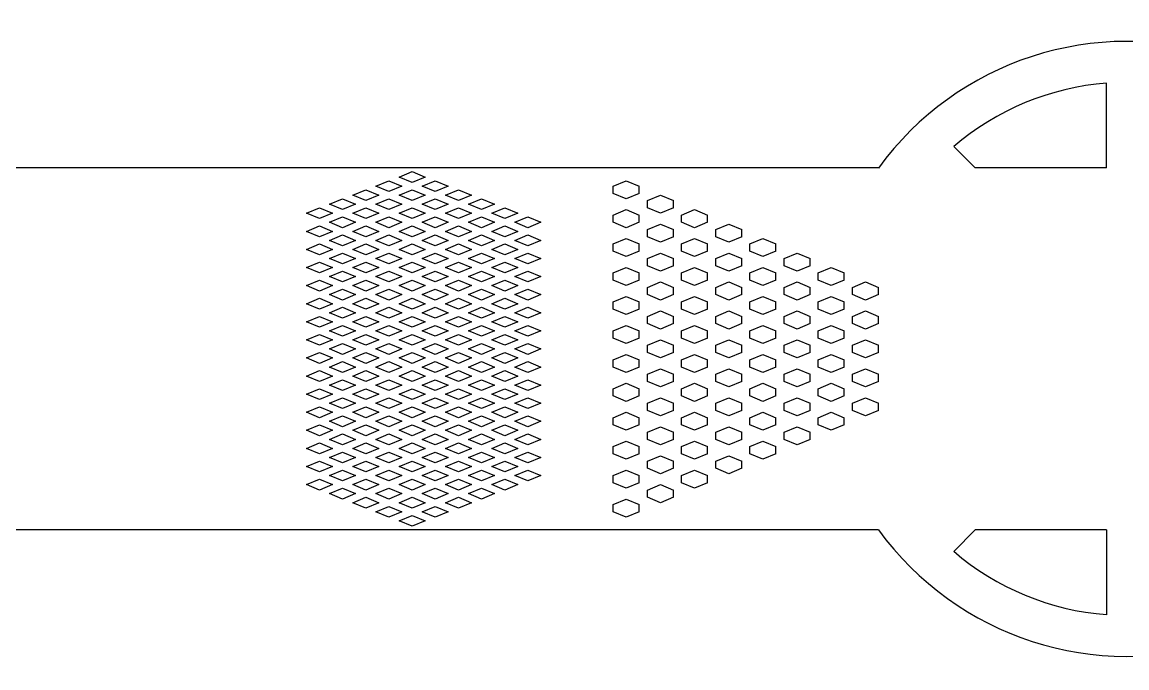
# Model space of a CAD drawing. Header units: inches. Extents: x -271009 to 5700, y -37000 to 38138.
# Drawn here: x -102543 to -99443, y -7239 to -5427 of the extents above; entities that cross this region are included whole.
import ezdxf

# ---------------------------------------------------------------- set-up
doc = ezdxf.new("R2010")
doc.units = ezdxf.units.IN
doc.header["$MEASUREMENT"] = 0

msp = doc.modelspace()

# ---------------------------------------------------------------- linework, layer by layer
for p, q in [((-99499.8, -5836.2), (-99499.8, -5598.2)), ((-99868.5, -5836.2), (-99928.8, -5775.9)), ((-100140, -5836.2), (-103096.3, -5836.2)), ((-101485.4, -5861.6), (-101448.8, -5846.4)), ((-101448.8, -5846.4), (-101412.3, -5861.6)), ((-99499.8, -5836.2), (-99868.5, -5836.2)), ((-101550.3, -5887), (-101513.8, -5871.8)), ((-101513.8, -5902.2), (-101550.3, -5887)), ((-101513.8, -5871.8), (-101477.3, -5887)), ((-101477.3, -5887), (-101513.8, -5902.2)), ((-101448.8, -5876.8), (-101485.4, -5861.6)), ((-101412.3, -5861.6), (-101448.8, -5876.8)), ((-101420.4, -5887), (-101383.9, -5871.8)), ((-101383.9, -5902.2), (-101420.4, -5887)), ((-101383.9, -5871.8), (-101347.3, -5887)), ((-101347.3, -5887), (-101383.9, -5902.2)), ((-100884.5, -5887), (-100848, -5871.8)), ((-100884.5, -5907.3), (-100884.5, -5887)), ((-100848, -5871.8), (-100811.4, -5887)), ((-100811.4, -5907.3), (-100811.4, -5887)), ((-101615.3, -5912.4), (-101578.8, -5897.1)), ((-101578.8, -5927.6), (-101615.3, -5912.4)), ((-101578.8, -5897.1), (-101542.2, -5912.4)), ((-101542.2, -5912.4), (-101578.8, -5927.6)), ((-101485.4, -5912.4), (-101448.8, -5897.1)), ((-101448.8, -5927.6), (-101485.4, -5912.4)), ((-101448.8, -5897.1), (-101412.3, -5912.4)), ((-101412.3, -5912.4), (-101448.8, -5927.6)), ((-101355.5, -5912.4), (-101318.9, -5897.1)), ((-101318.9, -5927.6), (-101355.5, -5912.4)), ((-101318.9, -5897.1), (-101282.4, -5912.4)), ((-101282.4, -5912.4), (-101318.9, -5927.6)), ((-100848, -5922.5), (-100884.5, -5907.3)), ((-100811.4, -5907.3), (-100848, -5922.5)), ((-100788.6, -5927.6), (-100752, -5912.4)), ((-100752, -5912.4), (-100715.5, -5927.6)), ((-101745.2, -5963.1), (-101708.7, -5947.9)), ((-101708.7, -5947.9), (-101672.1, -5963.1)), ((-101680.3, -5937.7), (-101643.7, -5922.5)), ((-101643.7, -5953), (-101680.3, -5937.7)), ((-101643.7, -5922.5), (-101607.2, -5937.7)), ((-101607.2, -5937.7), (-101643.7, -5953)), ((-101615.3, -5963.1), (-101578.8, -5947.9)), ((-101578.8, -5947.9), (-101542.2, -5963.1)), ((-101550.3, -5937.7), (-101513.8, -5922.5)), ((-101513.8, -5953), (-101550.3, -5937.7)), ((-101513.8, -5922.5), (-101477.3, -5937.7)), ((-101477.3, -5937.7), (-101513.8, -5953)), ((-101485.4, -5963.1), (-101448.8, -5947.9)), ((-101448.8, -5947.9), (-101412.3, -5963.1)), ((-101420.4, -5937.7), (-101383.9, -5922.5)), ((-101383.9, -5953), (-101420.4, -5937.7)), ((-101383.9, -5922.5), (-101347.3, -5937.7)), ((-101347.3, -5937.7), (-101383.9, -5953)), ((-101355.5, -5963.1), (-101318.9, -5947.9)), ((-101318.9, -5947.9), (-101282.4, -5963.1)), ((-101290.5, -5937.7), (-101254, -5922.5)), ((-101254, -5953), (-101290.5, -5937.7)), ((-101254, -5922.5), (-101217.4, -5937.7)), ((-101217.4, -5937.7), (-101254, -5953)), ((-101225.5, -5963.1), (-101189, -5947.9)), ((-101189, -5947.9), (-101152.5, -5963.1)), ((-100884.5, -5968.2), (-100848, -5953)), ((-100848, -5953), (-100811.4, -5968.2)), ((-100788.6, -5947.9), (-100788.6, -5927.6)), ((-100752, -5963.1), (-100788.6, -5947.9)), ((-100715.5, -5947.9), (-100752, -5963.1)), ((-100715.5, -5947.9), (-100715.5, -5927.6)), ((-100692.7, -5968.2), (-100656.1, -5953)), ((-100656.1, -5953), (-100619.6, -5968.2)), ((-101708.7, -5978.3), (-101745.2, -5963.1)), ((-101672.1, -5963.1), (-101708.7, -5978.3)), ((-101680.3, -5988.5), (-101643.7, -5973.3)), ((-101643.7, -5973.3), (-101607.2, -5988.5)), ((-101578.8, -5978.3), (-101615.3, -5963.1)), ((-101542.2, -5963.1), (-101578.8, -5978.3)), ((-101550.3, -5988.5), (-101513.8, -5973.3)), ((-101513.8, -5973.3), (-101477.3, -5988.5)), ((-101448.8, -5978.3), (-101485.4, -5963.1)), ((-101412.3, -5963.1), (-101448.8, -5978.3)), ((-101420.4, -5988.5), (-101383.9, -5973.3)), ((-101383.9, -5973.3), (-101347.3, -5988.5)), ((-101318.9, -5978.3), (-101355.5, -5963.1)), ((-101282.4, -5963.1), (-101318.9, -5978.3)), ((-101290.5, -5988.5), (-101254, -5973.3)), ((-101254, -5973.3), (-101217.4, -5988.5)), ((-101189, -5978.3), (-101225.5, -5963.1)), ((-101152.5, -5963.1), (-101189, -5978.3)), ((-101160.6, -5988.5), (-101124, -5973.3)), ((-101124, -5973.3), (-101087.5, -5988.5)), ((-100884.5, -5988.5), (-100884.5, -5968.2)), ((-100811.4, -5988.5), (-100811.4, -5968.2)), ((-100692.7, -5988.5), (-100692.7, -5968.2)), ((-100619.6, -5988.5), (-100619.6, -5968.2)), ((-101745.2, -6013.9), (-101708.7, -5998.6)), ((-101708.7, -6029.1), (-101745.2, -6013.9)), ((-101708.7, -5998.6), (-101672.1, -6013.9)), ((-101672.1, -6013.9), (-101708.7, -6029.1)), ((-101643.7, -6003.7), (-101680.3, -5988.5)), ((-101607.2, -5988.5), (-101643.7, -6003.7)), ((-101615.3, -6013.9), (-101578.8, -5998.6)), ((-101578.8, -6029.1), (-101615.3, -6013.9)), ((-101578.8, -5998.6), (-101542.2, -6013.9)), ((-101542.2, -6013.9), (-101578.8, -6029.1)), ((-101513.8, -6003.7), (-101550.3, -5988.5)), ((-101477.3, -5988.5), (-101513.8, -6003.7)), ((-101485.4, -6013.9), (-101448.8, -5998.6)), ((-101448.8, -6029.1), (-101485.4, -6013.9)), ((-101448.8, -5998.6), (-101412.3, -6013.9)), ((-101412.3, -6013.9), (-101448.8, -6029.1)), ((-101383.9, -6003.7), (-101420.4, -5988.5)), ((-101347.3, -5988.5), (-101383.9, -6003.7)), ((-101355.5, -6013.9), (-101318.9, -5998.6)), ((-101318.9, -6029.1), (-101355.5, -6013.9)), ((-101318.9, -5998.6), (-101282.4, -6013.9)), ((-101282.4, -6013.9), (-101318.9, -6029.1)), ((-101254, -6003.7), (-101290.5, -5988.5)), ((-101217.4, -5988.5), (-101254, -6003.7)), ((-101225.5, -6013.9), (-101189, -5998.6)), ((-101189, -6029.1), (-101225.5, -6013.9)), ((-101189, -5998.6), (-101152.5, -6013.9)), ((-101152.5, -6013.9), (-101189, -6029.1)), ((-101124, -6003.7), (-101160.6, -5988.5)), ((-101087.5, -5988.5), (-101124, -6003.7)), ((-100848, -6003.7), (-100884.5, -5988.5)), ((-100811.4, -5988.5), (-100848, -6003.7)), ((-100788.6, -6008.8), (-100752, -5993.6)), ((-100788.6, -6029.1), (-100788.6, -6008.8)), ((-100752, -5993.6), (-100715.5, -6008.8)), ((-100715.5, -6029.1), (-100715.5, -6008.8)), ((-100656.1, -6003.7), (-100692.7, -5988.5)), ((-100619.6, -5988.5), (-100656.1, -6003.7)), ((-100596.7, -6008.8), (-100560.2, -5993.6)), ((-100596.7, -6029.1), (-100596.7, -6008.8)), ((-100560.2, -5993.6), (-100523.7, -6008.8)), ((-100523.7, -6029.1), (-100523.7, -6008.8)), ((-101680.3, -6039.2), (-101643.7, -6024)), ((-101643.7, -6054.5), (-101680.3, -6039.2)), ((-101643.7, -6024), (-101607.2, -6039.2)), ((-101607.2, -6039.2), (-101643.7, -6054.5)), ((-101550.3, -6039.2), (-101513.8, -6024)), ((-101513.8, -6054.5), (-101550.3, -6039.2)), ((-101513.8, -6024), (-101477.3, -6039.2)), ((-101477.3, -6039.2), (-101513.8, -6054.5)), ((-101420.4, -6039.2), (-101383.9, -6024)), ((-101383.9, -6054.5), (-101420.4, -6039.2)), ((-101383.9, -6024), (-101347.3, -6039.2)), ((-101347.3, -6039.2), (-101383.9, -6054.5)), ((-101290.5, -6039.2), (-101254, -6024)), ((-101254, -6054.5), (-101290.5, -6039.2)), ((-101254, -6024), (-101217.4, -6039.2)), ((-101217.4, -6039.2), (-101254, -6054.5)), ((-101160.6, -6039.2), (-101124, -6024)), ((-101124, -6054.5), (-101160.6, -6039.2)), ((-101124, -6024), (-101087.5, -6039.2)), ((-101087.5, -6039.2), (-101124, -6054.5)), ((-100884.5, -6049.4), (-100848, -6034.2)), ((-100848, -6034.2), (-100811.4, -6049.4)), ((-100752, -6044.3), (-100788.6, -6029.1)), ((-100715.5, -6029.1), (-100752, -6044.3)), ((-100692.7, -6049.4), (-100656.1, -6034.2)), ((-100656.1, -6034.2), (-100619.6, -6049.4)), ((-100560.2, -6044.3), (-100596.7, -6029.1)), ((-100523.7, -6029.1), (-100560.2, -6044.3)), ((-100500.8, -6049.4), (-100464.3, -6034.2)), ((-100464.3, -6034.2), (-100427.7, -6049.4)), ((-101745.2, -6064.6), (-101708.7, -6049.4)), ((-101708.7, -6079.8), (-101745.2, -6064.6)), ((-101708.7, -6049.4), (-101672.1, -6064.6)), ((-101672.1, -6064.6), (-101708.7, -6079.8)), ((-101680.3, -6090), (-101643.7, -6074.8)), ((-101643.7, -6074.8), (-101607.2, -6090)), ((-101615.3, -6064.6), (-101578.8, -6049.4)), ((-101578.8, -6079.8), (-101615.3, -6064.6)), ((-101578.8, -6049.4), (-101542.2, -6064.6)), ((-101542.2, -6064.6), (-101578.8, -6079.8)), ((-101550.3, -6090), (-101513.8, -6074.8)), ((-101513.8, -6074.8), (-101477.3, -6090)), ((-101485.4, -6064.6), (-101448.8, -6049.4)), ((-101448.8, -6079.8), (-101485.4, -6064.6)), ((-101448.8, -6049.4), (-101412.3, -6064.6)), ((-101412.3, -6064.6), (-101448.8, -6079.8)), ((-101420.4, -6090), (-101383.9, -6074.8)), ((-101383.9, -6074.8), (-101347.3, -6090)), ((-101355.5, -6064.6), (-101318.9, -6049.4)), ((-101318.9, -6079.8), (-101355.5, -6064.6)), ((-101318.9, -6049.4), (-101282.4, -6064.6)), ((-101282.4, -6064.6), (-101318.9, -6079.8)), ((-101290.5, -6090), (-101254, -6074.8)), ((-101254, -6074.8), (-101217.4, -6090)), ((-101225.5, -6064.6), (-101189, -6049.4)), ((-101189, -6079.8), (-101225.5, -6064.6)), ((-101189, -6049.4), (-101152.5, -6064.6)), ((-101152.5, -6064.6), (-101189, -6079.8)), ((-101160.6, -6090), (-101124, -6074.8)), ((-101124, -6074.8), (-101087.5, -6090)), ((-100884.5, -6069.7), (-100884.5, -6049.4)), ((-100848, -6084.9), (-100884.5, -6069.7)), ((-100811.4, -6069.7), (-100848, -6084.9)), ((-100811.4, -6069.7), (-100811.4, -6049.4)), ((-100788.6, -6090), (-100752, -6074.8)), ((-100752, -6074.8), (-100715.5, -6090)), ((-100692.7, -6069.7), (-100692.7, -6049.4)), ((-100656.1, -6084.9), (-100692.7, -6069.7)), ((-100619.6, -6069.7), (-100656.1, -6084.9)), ((-100619.6, -6069.7), (-100619.6, -6049.4)), ((-100596.7, -6090), (-100560.2, -6074.8)), ((-100560.2, -6074.8), (-100523.7, -6090)), ((-100500.8, -6069.7), (-100500.8, -6049.4)), ((-100464.3, -6084.9), (-100500.8, -6069.7)), ((-100427.7, -6069.7), (-100464.3, -6084.9)), ((-100427.7, -6069.7), (-100427.7, -6049.4)), ((-100404.9, -6090), (-100368.4, -6074.8)), ((-100368.4, -6074.8), (-100331.8, -6090)), ((-101745.2, -6115.4), (-101708.7, -6100.1)), ((-101708.7, -6100.1), (-101672.1, -6115.4)), ((-101643.7, -6105.2), (-101680.3, -6090)), ((-101607.2, -6090), (-101643.7, -6105.2)), ((-101615.3, -6115.4), (-101578.8, -6100.1)), ((-101578.8, -6100.1), (-101542.2, -6115.4)), ((-101513.8, -6105.2), (-101550.3, -6090)), ((-101477.3, -6090), (-101513.8, -6105.2)), ((-101485.4, -6115.4), (-101448.8, -6100.1)), ((-101448.8, -6100.1), (-101412.3, -6115.4)), ((-101383.9, -6105.2), (-101420.4, -6090)), ((-101347.3, -6090), (-101383.9, -6105.2)), ((-101355.5, -6115.4), (-101318.9, -6100.1)), ((-101318.9, -6100.1), (-101282.4, -6115.4)), ((-101254, -6105.2), (-101290.5, -6090)), ((-101217.4, -6090), (-101254, -6105.2)), ((-101225.5, -6115.4), (-101189, -6100.1)), ((-101189, -6100.1), (-101152.5, -6115.4)), ((-101124, -6105.2), (-101160.6, -6090)), ((-101087.5, -6090), (-101124, -6105.2)), ((-100788.6, -6110.3), (-100788.6, -6090)), ((-100715.5, -6110.3), (-100715.5, -6090)), ((-100596.7, -6110.3), (-100596.7, -6090)), ((-100523.7, -6110.3), (-100523.7, -6090)), ((-100404.9, -6110.3), (-100404.9, -6090)), ((-100331.8, -6110.3), (-100331.8, -6090)), ((-101708.7, -6130.6), (-101745.2, -6115.4)), ((-101672.1, -6115.4), (-101708.7, -6130.6)), ((-101680.3, -6140.7), (-101643.7, -6125.5)), ((-101643.7, -6125.5), (-101607.2, -6140.7)), ((-101578.8, -6130.6), (-101615.3, -6115.4)), ((-101542.2, -6115.4), (-101578.8, -6130.6)), ((-101550.3, -6140.7), (-101513.8, -6125.5)), ((-101513.8, -6125.5), (-101477.3, -6140.7)), ((-101448.8, -6130.6), (-101485.4, -6115.4)), ((-101412.3, -6115.4), (-101448.8, -6130.6)), ((-101420.4, -6140.7), (-101383.9, -6125.5)), ((-101383.9, -6125.5), (-101347.3, -6140.7)), ((-101318.9, -6130.6), (-101355.5, -6115.4)), ((-101282.4, -6115.4), (-101318.9, -6130.6)), ((-101290.5, -6140.7), (-101254, -6125.5)), ((-101254, -6125.5), (-101217.4, -6140.7)), ((-101189, -6130.6), (-101225.5, -6115.4)), ((-101152.5, -6115.4), (-101189, -6130.6)), ((-101160.6, -6140.7), (-101124, -6125.5)), ((-101124, -6125.5), (-101087.5, -6140.7)), ((-100884.5, -6130.6), (-100848, -6115.4)), ((-100884.5, -6150.9), (-100884.5, -6130.6)), ((-100848, -6115.4), (-100811.4, -6130.6)), ((-100811.4, -6150.9), (-100811.4, -6130.6)), ((-100752, -6125.5), (-100788.6, -6110.3)), ((-100715.5, -6110.3), (-100752, -6125.5)), ((-100692.7, -6130.6), (-100656.1, -6115.4)), ((-100692.7, -6150.9), (-100692.7, -6130.6)), ((-100656.1, -6115.4), (-100619.6, -6130.6)), ((-100619.6, -6150.9), (-100619.6, -6130.6)), ((-100560.2, -6125.5), (-100596.7, -6110.3)), ((-100523.7, -6110.3), (-100560.2, -6125.5)), ((-100500.8, -6130.6), (-100464.3, -6115.4)), ((-100500.8, -6150.9), (-100500.8, -6130.6)), ((-100464.3, -6115.4), (-100427.7, -6130.6)), ((-100427.7, -6150.9), (-100427.7, -6130.6)), ((-100368.4, -6125.5), (-100404.9, -6110.3)), ((-100331.8, -6110.3), (-100368.4, -6125.5)), ((-100309, -6130.6), (-100272.5, -6115.4)), ((-100309, -6150.9), (-100309, -6130.6)), ((-100272.5, -6115.4), (-100235.9, -6130.6)), ((-100235.9, -6150.9), (-100235.9, -6130.6)), ((-101745.2, -6166.1), (-101708.7, -6150.9)), ((-101708.7, -6181.3), (-101745.2, -6166.1)), ((-101708.7, -6150.9), (-101672.1, -6166.1)), ((-101672.1, -6166.1), (-101708.7, -6181.3)), ((-101643.7, -6156), (-101680.3, -6140.7)), ((-101607.2, -6140.7), (-101643.7, -6156)), ((-101615.3, -6166.1), (-101578.8, -6150.9)), ((-101578.8, -6181.3), (-101615.3, -6166.1)), ((-101578.8, -6150.9), (-101542.2, -6166.1)), ((-101542.2, -6166.1), (-101578.8, -6181.3)), ((-101513.8, -6156), (-101550.3, -6140.7)), ((-101477.3, -6140.7), (-101513.8, -6156)), ((-101485.4, -6166.1), (-101448.8, -6150.9)), ((-101448.8, -6181.3), (-101485.4, -6166.1)), ((-101448.8, -6150.9), (-101412.3, -6166.1)), ((-101412.3, -6166.1), (-101448.8, -6181.3)), ((-101383.9, -6156), (-101420.4, -6140.7)), ((-101347.3, -6140.7), (-101383.9, -6156)), ((-101355.5, -6166.1), (-101318.9, -6150.9)), ((-101318.9, -6181.3), (-101355.5, -6166.1)), ((-101318.9, -6150.9), (-101282.4, -6166.1)), ((-101282.4, -6166.1), (-101318.9, -6181.3)), ((-101254, -6156), (-101290.5, -6140.7)), ((-101217.4, -6140.7), (-101254, -6156)), ((-101225.5, -6166.1), (-101189, -6150.9)), ((-101189, -6181.3), (-101225.5, -6166.1)), ((-101189, -6150.9), (-101152.5, -6166.1)), ((-101152.5, -6166.1), (-101189, -6181.3)), ((-101124, -6156), (-101160.6, -6140.7)), ((-101087.5, -6140.7), (-101124, -6156)), ((-100848, -6166.1), (-100884.5, -6150.9)), ((-100811.4, -6150.9), (-100848, -6166.1)), ((-100788.6, -6171.2), (-100752, -6156)), ((-100752, -6156), (-100715.5, -6171.2)), ((-100656.1, -6166.1), (-100692.7, -6150.9)), ((-100619.6, -6150.9), (-100656.1, -6166.1)), ((-100596.7, -6171.2), (-100560.2, -6156)), ((-100560.2, -6156), (-100523.7, -6171.2)), ((-100464.3, -6166.1), (-100500.8, -6150.9)), ((-100427.7, -6150.9), (-100464.3, -6166.1)), ((-100404.9, -6171.2), (-100368.4, -6156)), ((-100368.4, -6156), (-100331.8, -6171.2)), ((-100272.5, -6166.1), (-100309, -6150.9)), ((-100235.9, -6150.9), (-100272.5, -6166.1)), ((-100213.1, -6171.2), (-100176.5, -6156)), ((-100176.5, -6156), (-100140, -6171.2)), ((-101680.3, -6191.5), (-101643.7, -6176.3)), ((-101643.7, -6206.7), (-101680.3, -6191.5)), ((-101643.7, -6176.3), (-101607.2, -6191.5)), ((-101607.2, -6191.5), (-101643.7, -6206.7)), ((-101550.3, -6191.5), (-101513.8, -6176.3)), ((-101513.8, -6206.7), (-101550.3, -6191.5)), ((-101513.8, -6176.3), (-101477.3, -6191.5)), ((-101477.3, -6191.5), (-101513.8, -6206.7)), ((-101420.4, -6191.5), (-101383.9, -6176.3)), ((-101383.9, -6206.7), (-101420.4, -6191.5)), ((-101383.9, -6176.3), (-101347.3, -6191.5)), ((-101347.3, -6191.5), (-101383.9, -6206.7)), ((-101290.5, -6191.5), (-101254, -6176.3)), ((-101254, -6206.7), (-101290.5, -6191.5)), ((-101254, -6176.3), (-101217.4, -6191.5)), ((-101217.4, -6191.5), (-101254, -6206.7)), ((-101160.6, -6191.5), (-101124, -6176.3)), ((-101124, -6206.7), (-101160.6, -6191.5)), ((-101124, -6176.3), (-101087.5, -6191.5)), ((-101087.5, -6191.5), (-101124, -6206.7)), ((-100884.5, -6211.8), (-100848, -6196.6)), ((-100848, -6196.6), (-100811.4, -6211.8)), ((-100788.6, -6191.5), (-100788.6, -6171.2)), ((-100752, -6206.7), (-100788.6, -6191.5)), ((-100715.5, -6191.5), (-100752, -6206.7)), ((-100715.5, -6191.5), (-100715.5, -6171.2)), ((-100692.7, -6211.8), (-100656.1, -6196.6)), ((-100656.1, -6196.6), (-100619.6, -6211.8)), ((-100596.7, -6191.5), (-100596.7, -6171.2)), ((-100560.2, -6206.7), (-100596.7, -6191.5)), ((-100523.7, -6191.5), (-100560.2, -6206.7)), ((-100523.7, -6191.5), (-100523.7, -6171.2)), ((-100500.8, -6211.8), (-100464.3, -6196.6)), ((-100464.3, -6196.6), (-100427.7, -6211.8)), ((-100404.9, -6191.5), (-100404.9, -6171.2)), ((-100368.4, -6206.7), (-100404.9, -6191.5)), ((-100331.8, -6191.5), (-100368.4, -6206.7)), ((-100331.8, -6191.5), (-100331.8, -6171.2)), ((-100309, -6211.8), (-100272.5, -6196.6)), ((-100272.5, -6196.6), (-100235.9, -6211.8)), ((-100213.1, -6191.5), (-100213.1, -6171.2)), ((-100176.5, -6206.7), (-100213.1, -6191.5)), ((-100140, -6191.5), (-100176.5, -6206.7)), ((-100140, -6191.5), (-100140, -6171.2)), ((-101745.2, -6216.9), (-101708.7, -6201.6)), ((-101708.7, -6232.1), (-101745.2, -6216.9)), ((-101708.7, -6201.6), (-101672.1, -6216.9)), ((-101672.1, -6216.9), (-101708.7, -6232.1)), ((-101680.3, -6242.2), (-101643.7, -6227)), ((-101643.7, -6227), (-101607.2, -6242.2)), ((-101615.3, -6216.9), (-101578.8, -6201.6)), ((-101578.8, -6232.1), (-101615.3, -6216.9)), ((-101578.8, -6201.6), (-101542.2, -6216.9)), ((-101542.2, -6216.9), (-101578.8, -6232.1)), ((-101550.3, -6242.2), (-101513.8, -6227)), ((-101513.8, -6227), (-101477.3, -6242.2)), ((-101485.4, -6216.9), (-101448.8, -6201.6)), ((-101448.8, -6232.1), (-101485.4, -6216.9)), ((-101448.8, -6201.6), (-101412.3, -6216.9)), ((-101412.3, -6216.9), (-101448.8, -6232.1)), ((-101420.4, -6242.2), (-101383.9, -6227)), ((-101383.9, -6227), (-101347.3, -6242.2)), ((-101355.5, -6216.9), (-101318.9, -6201.6)), ((-101318.9, -6232.1), (-101355.5, -6216.9)), ((-101318.9, -6201.6), (-101282.4, -6216.9)), ((-101282.4, -6216.9), (-101318.9, -6232.1)), ((-101290.5, -6242.2), (-101254, -6227)), ((-101254, -6227), (-101217.4, -6242.2)), ((-101225.5, -6216.9), (-101189, -6201.6)), ((-101189, -6232.1), (-101225.5, -6216.9)), ((-101189, -6201.6), (-101152.5, -6216.9)), ((-101152.5, -6216.9), (-101189, -6232.1)), ((-101160.6, -6242.2), (-101124, -6227)), ((-101124, -6227), (-101087.5, -6242.2)), ((-100884.5, -6232.1), (-100884.5, -6211.8)), ((-100848, -6247.3), (-100884.5, -6232.1)), ((-100811.4, -6232.1), (-100848, -6247.3)), ((-100811.4, -6232.1), (-100811.4, -6211.8)), ((-100692.7, -6232.1), (-100692.7, -6211.8)), ((-100656.1, -6247.3), (-100692.7, -6232.1)), ((-100619.6, -6232.1), (-100656.1, -6247.3)), ((-100619.6, -6232.1), (-100619.6, -6211.8)), ((-100500.8, -6232.1), (-100500.8, -6211.8)), ((-100464.3, -6247.3), (-100500.8, -6232.1)), ((-100427.7, -6232.1), (-100464.3, -6247.3)), ((-100427.7, -6232.1), (-100427.7, -6211.8)), ((-100309, -6232.1), (-100309, -6211.8)), ((-100272.5, -6247.3), (-100309, -6232.1)), ((-100235.9, -6232.1), (-100272.5, -6247.3)), ((-100235.9, -6232.1), (-100235.9, -6211.8)), ((-101745.2, -6267.6), (-101708.7, -6252.4)), ((-101708.7, -6252.4), (-101672.1, -6267.6)), ((-101643.7, -6257.5), (-101680.3, -6242.2)), ((-101607.2, -6242.2), (-101643.7, -6257.5)), ((-101615.3, -6267.6), (-101578.8, -6252.4)), ((-101578.8, -6252.4), (-101542.2, -6267.6)), ((-101513.8, -6257.5), (-101550.3, -6242.2)), ((-101477.3, -6242.2), (-101513.8, -6257.5)), ((-101485.4, -6267.6), (-101448.8, -6252.4)), ((-101448.8, -6252.4), (-101412.3, -6267.6)), ((-101383.9, -6257.5), (-101420.4, -6242.2)), ((-101347.3, -6242.2), (-101383.9, -6257.5)), ((-101355.5, -6267.6), (-101318.9, -6252.4)), ((-101318.9, -6252.4), (-101282.4, -6267.6)), ((-101254, -6257.5), (-101290.5, -6242.2)), ((-101217.4, -6242.2), (-101254, -6257.5)), ((-101225.5, -6267.6), (-101189, -6252.4)), ((-101189, -6252.4), (-101152.5, -6267.6)), ((-101124, -6257.5), (-101160.6, -6242.2)), ((-101087.5, -6242.2), (-101124, -6257.5)), ((-100788.6, -6252.4), (-100752, -6237.2)), ((-100788.6, -6272.7), (-100788.6, -6252.4)), ((-100752, -6237.2), (-100715.5, -6252.4)), ((-100715.5, -6272.7), (-100715.5, -6252.4)), ((-100596.7, -6252.4), (-100560.2, -6237.2)), ((-100596.7, -6272.7), (-100596.7, -6252.4)), ((-100560.2, -6237.2), (-100523.7, -6252.4)), ((-100523.7, -6272.7), (-100523.7, -6252.4)), ((-100404.9, -6252.4), (-100368.4, -6237.2)), ((-100404.9, -6272.7), (-100404.9, -6252.4)), ((-100368.4, -6237.2), (-100331.8, -6252.4)), ((-100331.8, -6272.7), (-100331.8, -6252.4)), ((-100213.1, -6252.4), (-100176.5, -6237.2)), ((-100213.1, -6272.7), (-100213.1, -6252.4)), ((-100176.5, -6237.2), (-100140, -6252.4)), ((-100140, -6272.7), (-100140, -6252.4)), ((-101708.7, -6282.8), (-101745.2, -6267.6)), ((-101672.1, -6267.6), (-101708.7, -6282.8)), ((-101680.3, -6293), (-101643.7, -6277.8)), ((-101643.7, -6308.2), (-101680.3, -6293)), ((-101643.7, -6277.8), (-101607.2, -6293)), ((-101607.2, -6293), (-101643.7, -6308.2)), ((-101578.8, -6282.8), (-101615.3, -6267.6)), ((-101542.2, -6267.6), (-101578.8, -6282.8)), ((-101550.3, -6293), (-101513.8, -6277.8)), ((-101513.8, -6308.2), (-101550.3, -6293)), ((-101513.8, -6277.8), (-101477.3, -6293)), ((-101477.3, -6293), (-101513.8, -6308.2)), ((-101448.8, -6282.8), (-101485.4, -6267.6)), ((-101412.3, -6267.6), (-101448.8, -6282.8)), ((-101420.4, -6293), (-101383.9, -6277.8)), ((-101383.9, -6308.2), (-101420.4, -6293)), ((-101383.9, -6277.8), (-101347.3, -6293)), ((-101347.3, -6293), (-101383.9, -6308.2)), ((-101318.9, -6282.8), (-101355.5, -6267.6)), ((-101282.4, -6267.6), (-101318.9, -6282.8)), ((-101290.5, -6293), (-101254, -6277.8)), ((-101254, -6308.2), (-101290.5, -6293)), ((-101254, -6277.8), (-101217.4, -6293)), ((-101217.4, -6293), (-101254, -6308.2)), ((-101189, -6282.8), (-101225.5, -6267.6)), ((-101152.5, -6267.6), (-101189, -6282.8)), ((-101160.6, -6293), (-101124, -6277.8)), ((-101124, -6308.2), (-101160.6, -6293)), ((-101124, -6277.8), (-101087.5, -6293)), ((-101087.5, -6293), (-101124, -6308.2)), ((-100884.5, -6293), (-100848, -6277.8)), ((-100884.5, -6313.3), (-100884.5, -6293)), ((-100848, -6277.8), (-100811.4, -6293)), ((-100811.4, -6313.3), (-100811.4, -6293)), ((-100752, -6287.9), (-100788.6, -6272.7)), ((-100715.5, -6272.7), (-100752, -6287.9)), ((-100692.7, -6293), (-100656.1, -6277.8)), ((-100692.7, -6313.3), (-100692.7, -6293)), ((-100656.1, -6277.8), (-100619.6, -6293)), ((-100619.6, -6313.3), (-100619.6, -6293)), ((-100560.2, -6287.9), (-100596.7, -6272.7)), ((-100523.7, -6272.7), (-100560.2, -6287.9)), ((-100500.8, -6293), (-100464.3, -6277.8)), ((-100500.8, -6313.3), (-100500.8, -6293)), ((-100464.3, -6277.8), (-100427.7, -6293)), ((-100427.7, -6313.3), (-100427.7, -6293)), ((-100368.4, -6287.9), (-100404.9, -6272.7)), ((-100331.8, -6272.7), (-100368.4, -6287.9)), ((-100309, -6293), (-100272.5, -6277.8)), ((-100309, -6313.3), (-100309, -6293)), ((-100272.5, -6277.8), (-100235.9, -6293)), ((-100235.9, -6313.3), (-100235.9, -6293)), ((-100176.5, -6287.9), (-100213.1, -6272.7)), ((-100140, -6272.7), (-100176.5, -6287.9)), ((-101745.2, -6318.4), (-101708.7, -6303.1)), ((-101708.7, -6333.6), (-101745.2, -6318.4)), ((-101708.7, -6303.1), (-101672.1, -6318.4)), ((-101672.1, -6318.4), (-101708.7, -6333.6)), ((-101615.3, -6318.4), (-101578.8, -6303.1)), ((-101578.8, -6333.6), (-101615.3, -6318.4)), ((-101578.8, -6303.1), (-101542.2, -6318.4)), ((-101542.2, -6318.4), (-101578.8, -6333.6)), ((-101485.4, -6318.4), (-101448.8, -6303.1)), ((-101448.8, -6333.6), (-101485.4, -6318.4)), ((-101448.8, -6303.1), (-101412.3, -6318.4)), ((-101412.3, -6318.4), (-101448.8, -6333.6)), ((-101355.5, -6318.4), (-101318.9, -6303.1)), ((-101318.9, -6333.6), (-101355.5, -6318.4)), ((-101318.9, -6303.1), (-101282.4, -6318.4)), ((-101282.4, -6318.4), (-101318.9, -6333.6)), ((-101225.5, -6318.4), (-101189, -6303.1)), ((-101189, -6333.6), (-101225.5, -6318.4)), ((-101189, -6303.1), (-101152.5, -6318.4)), ((-101152.5, -6318.4), (-101189, -6333.6)), ((-100848, -6328.5), (-100884.5, -6313.3)), ((-100811.4, -6313.3), (-100848, -6328.5)), ((-100788.6, -6333.6), (-100752, -6318.4)), ((-100752, -6318.4), (-100715.5, -6333.6)), ((-100656.1, -6328.5), (-100692.7, -6313.3)), ((-100619.6, -6313.3), (-100656.1, -6328.5)), ((-100596.7, -6333.6), (-100560.2, -6318.4)), ((-100560.2, -6318.4), (-100523.7, -6333.6)), ((-100464.3, -6328.5), (-100500.8, -6313.3)), ((-100427.7, -6313.3), (-100464.3, -6328.5)), ((-100404.9, -6333.6), (-100368.4, -6318.4)), ((-100368.4, -6318.4), (-100331.8, -6333.6)), ((-100272.5, -6328.5), (-100309, -6313.3)), ((-100235.9, -6313.3), (-100272.5, -6328.5)), ((-100213.1, -6333.6), (-100176.5, -6318.4)), ((-100176.5, -6318.4), (-100140, -6333.6)), ((-101745.2, -6369.1), (-101708.7, -6353.9)), ((-101708.7, -6353.9), (-101672.1, -6369.1)), ((-101680.3, -6343.7), (-101643.7, -6328.5)), ((-101643.7, -6359), (-101680.3, -6343.7)), ((-101643.7, -6328.5), (-101607.2, -6343.7)), ((-101607.2, -6343.7), (-101643.7, -6359)), ((-101615.3, -6369.1), (-101578.8, -6353.9)), ((-101578.8, -6353.9), (-101542.2, -6369.1)), ((-101550.3, -6343.7), (-101513.8, -6328.5)), ((-101513.8, -6359), (-101550.3, -6343.7)), ((-101513.8, -6328.5), (-101477.3, -6343.7)), ((-101477.3, -6343.7), (-101513.8, -6359)), ((-101485.4, -6369.1), (-101448.8, -6353.9)), ((-101448.8, -6353.9), (-101412.3, -6369.1)), ((-101420.4, -6343.7), (-101383.9, -6328.5)), ((-101383.9, -6359), (-101420.4, -6343.7)), ((-101383.9, -6328.5), (-101347.3, -6343.7)), ((-101347.3, -6343.7), (-101383.9, -6359)), ((-101355.5, -6369.1), (-101318.9, -6353.9)), ((-101318.9, -6353.9), (-101282.4, -6369.1)), ((-101290.5, -6343.7), (-101254, -6328.5)), ((-101254, -6359), (-101290.5, -6343.7)), ((-101254, -6328.5), (-101217.4, -6343.7)), ((-101217.4, -6343.7), (-101254, -6359)), ((-101225.5, -6369.1), (-101189, -6353.9)), ((-101189, -6353.9), (-101152.5, -6369.1)), ((-101160.6, -6343.7), (-101124, -6328.5)), ((-101124, -6359), (-101160.6, -6343.7)), ((-101124, -6328.5), (-101087.5, -6343.7)), ((-101087.5, -6343.7), (-101124, -6359)), ((-100788.6, -6353.9), (-100788.6, -6333.6)), ((-100752, -6369.1), (-100788.6, -6353.9)), ((-100715.5, -6353.9), (-100752, -6369.1)), ((-100715.5, -6353.9), (-100715.5, -6333.6)), ((-100596.7, -6353.9), (-100596.7, -6333.6)), ((-100560.2, -6369.1), (-100596.7, -6353.9)), ((-100523.7, -6353.9), (-100560.2, -6369.1)), ((-100523.7, -6353.9), (-100523.7, -6333.6)), ((-100404.9, -6353.9), (-100404.9, -6333.6)), ((-100368.4, -6369.1), (-100404.9, -6353.9)), ((-100331.8, -6353.9), (-100368.4, -6369.1)), ((-100331.8, -6353.9), (-100331.8, -6333.6)), ((-100213.1, -6353.9), (-100213.1, -6333.6)), ((-100176.5, -6369.1), (-100213.1, -6353.9)), ((-100140, -6353.9), (-100176.5, -6369.1)), ((-100140, -6353.9), (-100140, -6333.6)), ((-101708.7, -6384.3), (-101745.2, -6369.1)), ((-101672.1, -6369.1), (-101708.7, -6384.3)), ((-101680.3, -6394.5), (-101643.7, -6379.3)), ((-101643.7, -6379.3), (-101607.2, -6394.5)), ((-101578.8, -6384.3), (-101615.3, -6369.1)), ((-101542.2, -6369.1), (-101578.8, -6384.3)), ((-101550.3, -6394.5), (-101513.8, -6379.3)), ((-101513.8, -6379.3), (-101477.3, -6394.5)), ((-101448.8, -6384.3), (-101485.4, -6369.1)), ((-101412.3, -6369.1), (-101448.8, -6384.3)), ((-101420.4, -6394.5), (-101383.9, -6379.3)), ((-101383.9, -6379.3), (-101347.3, -6394.5)), ((-101318.9, -6384.3), (-101355.5, -6369.1)), ((-101282.4, -6369.1), (-101318.9, -6384.3)), ((-101290.5, -6394.5), (-101254, -6379.3)), ((-101254, -6379.3), (-101217.4, -6394.5)), ((-101189, -6384.3), (-101225.5, -6369.1)), ((-101152.5, -6369.1), (-101189, -6384.3)), ((-101160.6, -6394.5), (-101124, -6379.3)), ((-101124, -6379.3), (-101087.5, -6394.5)), ((-100884.5, -6374.2), (-100848, -6359)), ((-100884.5, -6394.5), (-100884.5, -6374.2)), ((-100848, -6359), (-100811.4, -6374.2)), ((-100811.4, -6394.5), (-100811.4, -6374.2)), ((-100692.7, -6374.2), (-100656.1, -6359)), ((-100692.7, -6394.5), (-100692.7, -6374.2)), ((-100656.1, -6359), (-100619.6, -6374.2)), ((-100619.6, -6394.5), (-100619.6, -6374.2)), ((-100500.8, -6374.2), (-100464.3, -6359)), ((-100500.8, -6394.5), (-100500.8, -6374.2)), ((-100464.3, -6359), (-100427.7, -6374.2)), ((-100427.7, -6394.5), (-100427.7, -6374.2)), ((-100309, -6374.2), (-100272.5, -6359)), ((-100309, -6394.5), (-100309, -6374.2)), ((-100272.5, -6359), (-100235.9, -6374.2)), ((-100235.9, -6394.5), (-100235.9, -6374.2)), ((-101745.2, -6419.9), (-101708.7, -6404.6)), ((-101708.7, -6404.6), (-101672.1, -6419.9)), ((-101643.7, -6409.7), (-101680.3, -6394.5)), ((-101607.2, -6394.5), (-101643.7, -6409.7)), ((-101615.3, -6419.9), (-101578.8, -6404.6)), ((-101578.8, -6404.6), (-101542.2, -6419.9)), ((-101513.8, -6409.7), (-101550.3, -6394.5)), ((-101477.3, -6394.5), (-101513.8, -6409.7)), ((-101485.4, -6419.9), (-101448.8, -6404.6)), ((-101448.8, -6404.6), (-101412.3, -6419.9)), ((-101383.9, -6409.7), (-101420.4, -6394.5)), ((-101347.3, -6394.5), (-101383.9, -6409.7)), ((-101355.5, -6419.9), (-101318.9, -6404.6)), ((-101318.9, -6404.6), (-101282.4, -6419.9)), ((-101254, -6409.7), (-101290.5, -6394.5)), ((-101217.4, -6394.5), (-101254, -6409.7)), ((-101225.5, -6419.9), (-101189, -6404.6)), ((-101189, -6404.6), (-101152.5, -6419.9)), ((-101124, -6409.7), (-101160.6, -6394.5)), ((-101087.5, -6394.5), (-101124, -6409.7)), ((-100848, -6409.7), (-100884.5, -6394.5)), ((-100811.4, -6394.5), (-100848, -6409.7)), ((-100788.6, -6414.8), (-100752, -6399.6)), ((-100788.6, -6435.1), (-100788.6, -6414.8)), ((-100752, -6399.6), (-100715.5, -6414.8)), ((-100715.5, -6435.1), (-100715.5, -6414.8)), ((-100656.1, -6409.7), (-100692.7, -6394.5)), ((-100619.6, -6394.5), (-100656.1, -6409.7)), ((-100596.7, -6414.8), (-100560.2, -6399.6)), ((-100596.7, -6435.1), (-100596.7, -6414.8)), ((-100560.2, -6399.6), (-100523.7, -6414.8)), ((-100523.7, -6435.1), (-100523.7, -6414.8)), ((-100464.3, -6409.7), (-100500.8, -6394.5)), ((-100427.7, -6394.5), (-100464.3, -6409.7)), ((-100404.9, -6414.8), (-100368.4, -6399.6)), ((-100404.9, -6435.1), (-100404.9, -6414.8)), ((-100368.4, -6399.6), (-100331.8, -6414.8)), ((-100331.8, -6435.1), (-100331.8, -6414.8)), ((-100272.5, -6409.7), (-100309, -6394.5)), ((-100235.9, -6394.5), (-100272.5, -6409.7)), ((-100213.1, -6414.8), (-100176.5, -6399.6)), ((-100213.1, -6435.1), (-100213.1, -6414.8)), ((-100176.5, -6399.6), (-100140, -6414.8)), ((-100140, -6435.1), (-100140, -6414.8)), ((-101708.7, -6435.1), (-101745.2, -6419.9)), ((-101672.1, -6419.9), (-101708.7, -6435.1)), ((-101680.3, -6445.2), (-101643.7, -6430)), ((-101643.7, -6460.5), (-101680.3, -6445.2)), ((-101643.7, -6430), (-101607.2, -6445.2)), ((-101607.2, -6445.2), (-101643.7, -6460.5)), ((-101578.8, -6435.1), (-101615.3, -6419.9)), ((-101542.2, -6419.9), (-101578.8, -6435.1)), ((-101550.3, -6445.2), (-101513.8, -6430)), ((-101513.8, -6460.5), (-101550.3, -6445.2)), ((-101513.8, -6430), (-101477.3, -6445.2)), ((-101477.3, -6445.2), (-101513.8, -6460.5)), ((-101448.8, -6435.1), (-101485.4, -6419.9)), ((-101412.3, -6419.9), (-101448.8, -6435.1)), ((-101420.4, -6445.2), (-101383.9, -6430)), ((-101383.9, -6460.5), (-101420.4, -6445.2)), ((-101383.9, -6430), (-101347.3, -6445.2)), ((-101347.3, -6445.2), (-101383.9, -6460.5)), ((-101318.9, -6435.1), (-101355.5, -6419.9)), ((-101282.4, -6419.9), (-101318.9, -6435.1)), ((-101290.5, -6445.2), (-101254, -6430)), ((-101254, -6460.5), (-101290.5, -6445.2)), ((-101254, -6430), (-101217.4, -6445.2)), ((-101217.4, -6445.2), (-101254, -6460.5)), ((-101189, -6435.1), (-101225.5, -6419.9)), ((-101152.5, -6419.9), (-101189, -6435.1)), ((-101160.6, -6445.2), (-101124, -6430)), ((-101124, -6460.5), (-101160.6, -6445.2)), ((-101124, -6430), (-101087.5, -6445.2)), ((-101087.5, -6445.2), (-101124, -6460.5)), ((-100884.5, -6455.4), (-100848, -6440.2)), ((-100848, -6440.2), (-100811.4, -6455.4)), ((-100752, -6450.3), (-100788.6, -6435.1)), ((-100715.5, -6435.1), (-100752, -6450.3)), ((-100692.7, -6455.4), (-100656.1, -6440.2)), ((-100656.1, -6440.2), (-100619.6, -6455.4)), ((-100560.2, -6450.3), (-100596.7, -6435.1)), ((-100523.7, -6435.1), (-100560.2, -6450.3)), ((-100500.8, -6455.4), (-100464.3, -6440.2)), ((-100464.3, -6440.2), (-100427.7, -6455.4)), ((-100368.4, -6450.3), (-100404.9, -6435.1)), ((-100331.8, -6435.1), (-100368.4, -6450.3)), ((-100309, -6455.4), (-100272.5, -6440.2)), ((-100272.5, -6440.2), (-100235.9, -6455.4)), ((-100176.5, -6450.3), (-100213.1, -6435.1)), ((-100140, -6435.1), (-100176.5, -6450.3)), ((-101745.2, -6470.6), (-101708.7, -6455.4)), ((-101708.7, -6485.8), (-101745.2, -6470.6)), ((-101708.7, -6455.4), (-101672.1, -6470.6)), ((-101672.1, -6470.6), (-101708.7, -6485.8)), ((-101615.3, -6470.6), (-101578.8, -6455.4)), ((-101578.8, -6485.8), (-101615.3, -6470.6)), ((-101578.8, -6455.4), (-101542.2, -6470.6)), ((-101542.2, -6470.6), (-101578.8, -6485.8)), ((-101485.4, -6470.6), (-101448.8, -6455.4)), ((-101448.8, -6485.8), (-101485.4, -6470.6)), ((-101448.8, -6455.4), (-101412.3, -6470.6)), ((-101412.3, -6470.6), (-101448.8, -6485.8)), ((-101355.5, -6470.6), (-101318.9, -6455.4)), ((-101318.9, -6485.8), (-101355.5, -6470.6)), ((-101318.9, -6455.4), (-101282.4, -6470.6)), ((-101282.4, -6470.6), (-101318.9, -6485.8)), ((-101225.5, -6470.6), (-101189, -6455.4)), ((-101189, -6485.8), (-101225.5, -6470.6)), ((-101189, -6455.4), (-101152.5, -6470.6)), ((-101152.5, -6470.6), (-101189, -6485.8)), ((-100884.5, -6475.7), (-100884.5, -6455.4)), ((-100848, -6490.9), (-100884.5, -6475.7)), ((-100811.4, -6475.7), (-100848, -6490.9)), ((-100811.4, -6475.7), (-100811.4, -6455.4)), ((-100692.7, -6475.7), (-100692.7, -6455.4)), ((-100656.1, -6490.9), (-100692.7, -6475.7)), ((-100619.6, -6475.7), (-100656.1, -6490.9)), ((-100619.6, -6475.7), (-100619.6, -6455.4)), ((-100500.8, -6475.7), (-100500.8, -6455.4)), ((-100464.3, -6490.9), (-100500.8, -6475.7)), ((-100427.7, -6475.7), (-100464.3, -6490.9)), ((-100427.7, -6475.7), (-100427.7, -6455.4)), ((-100309, -6475.7), (-100309, -6455.4)), ((-100272.5, -6490.9), (-100309, -6475.7)), ((-100235.9, -6475.7), (-100272.5, -6490.9)), ((-100235.9, -6475.7), (-100235.9, -6455.4)), ((-101745.2, -6521.4), (-101708.7, -6506.1)), ((-101708.7, -6506.1), (-101672.1, -6521.4)), ((-101680.3, -6496), (-101643.7, -6480.8)), ((-101643.7, -6511.2), (-101680.3, -6496)), ((-101643.7, -6480.8), (-101607.2, -6496)), ((-101607.2, -6496), (-101643.7, -6511.2)), ((-101615.3, -6521.4), (-101578.8, -6506.1)), ((-101578.8, -6506.1), (-101542.2, -6521.4)), ((-101550.3, -6496), (-101513.8, -6480.8)), ((-101513.8, -6511.2), (-101550.3, -6496)), ((-101513.8, -6480.8), (-101477.3, -6496)), ((-101477.3, -6496), (-101513.8, -6511.2)), ((-101485.4, -6521.4), (-101448.8, -6506.1)), ((-101448.8, -6506.1), (-101412.3, -6521.4)), ((-101420.4, -6496), (-101383.9, -6480.8)), ((-101383.9, -6511.2), (-101420.4, -6496)), ((-101383.9, -6480.8), (-101347.3, -6496)), ((-101347.3, -6496), (-101383.9, -6511.2)), ((-101355.5, -6521.4), (-101318.9, -6506.1)), ((-101318.9, -6506.1), (-101282.4, -6521.4)), ((-101290.5, -6496), (-101254, -6480.8)), ((-101254, -6511.2), (-101290.5, -6496)), ((-101254, -6480.8), (-101217.4, -6496)), ((-101217.4, -6496), (-101254, -6511.2)), ((-101225.5, -6521.4), (-101189, -6506.1)), ((-101189, -6506.1), (-101152.5, -6521.4)), ((-101160.6, -6496), (-101124, -6480.8)), ((-101124, -6511.2), (-101160.6, -6496)), ((-101124, -6480.8), (-101087.5, -6496)), ((-101087.5, -6496), (-101124, -6511.2)), ((-100788.6, -6496), (-100752, -6480.8)), ((-100788.6, -6516.3), (-100788.6, -6496)), ((-100752, -6480.8), (-100715.5, -6496)), ((-100715.5, -6516.3), (-100715.5, -6496)), ((-100596.7, -6496), (-100560.2, -6480.8)), ((-100596.7, -6516.3), (-100596.7, -6496)), ((-100560.2, -6480.8), (-100523.7, -6496)), ((-100523.7, -6516.3), (-100523.7, -6496)), ((-100404.9, -6496), (-100368.4, -6480.8)), ((-100404.9, -6516.3), (-100404.9, -6496)), ((-100368.4, -6480.8), (-100331.8, -6496)), ((-100331.8, -6516.3), (-100331.8, -6496)), ((-100213.1, -6496), (-100176.5, -6480.8)), ((-100213.1, -6516.3), (-100213.1, -6496)), ((-100176.5, -6480.8), (-100140, -6496)), ((-100140, -6516.3), (-100140, -6496)), ((-101708.7, -6536.6), (-101745.2, -6521.4)), ((-101672.1, -6521.4), (-101708.7, -6536.6)), ((-101680.3, -6546.7), (-101643.7, -6531.5)), ((-101643.7, -6531.5), (-101607.2, -6546.7)), ((-101578.8, -6536.6), (-101615.3, -6521.4)), ((-101542.2, -6521.4), (-101578.8, -6536.6)), ((-101550.3, -6546.7), (-101513.8, -6531.5)), ((-101513.8, -6531.5), (-101477.3, -6546.7)), ((-101448.8, -6536.6), (-101485.4, -6521.4)), ((-101412.3, -6521.4), (-101448.8, -6536.6)), ((-101420.4, -6546.7), (-101383.9, -6531.5)), ((-101383.9, -6531.5), (-101347.3, -6546.7)), ((-101318.9, -6536.6), (-101355.5, -6521.4)), ((-101282.4, -6521.4), (-101318.9, -6536.6)), ((-101290.5, -6546.7), (-101254, -6531.5)), ((-101254, -6531.5), (-101217.4, -6546.7)), ((-101189, -6536.6), (-101225.5, -6521.4)), ((-101152.5, -6521.4), (-101189, -6536.6)), ((-101160.6, -6546.7), (-101124, -6531.5)), ((-101124, -6531.5), (-101087.5, -6546.7)), ((-100884.5, -6536.6), (-100848, -6521.4)), ((-100884.5, -6556.9), (-100884.5, -6536.6)), ((-100848, -6521.4), (-100811.4, -6536.6)), ((-100811.4, -6556.9), (-100811.4, -6536.6)), ((-100752, -6531.5), (-100788.6, -6516.3)), ((-100715.5, -6516.3), (-100752, -6531.5)), ((-100692.7, -6536.6), (-100656.1, -6521.4)), ((-100692.7, -6556.9), (-100692.7, -6536.6)), ((-100656.1, -6521.4), (-100619.6, -6536.6)), ((-100619.6, -6556.9), (-100619.6, -6536.6)), ((-100560.2, -6531.5), (-100596.7, -6516.3)), ((-100523.7, -6516.3), (-100560.2, -6531.5)), ((-100500.8, -6536.6), (-100464.3, -6521.4)), ((-100500.8, -6556.9), (-100500.8, -6536.6)), ((-100464.3, -6521.4), (-100427.7, -6536.6)), ((-100427.7, -6556.9), (-100427.7, -6536.6)), ((-100368.4, -6531.5), (-100404.9, -6516.3)), ((-100331.8, -6516.3), (-100368.4, -6531.5)), ((-100309, -6536.6), (-100272.5, -6521.4)), ((-100309, -6556.9), (-100309, -6536.6)), ((-100272.5, -6521.4), (-100235.9, -6536.6)), ((-100235.9, -6556.9), (-100235.9, -6536.6)), ((-100176.5, -6531.5), (-100213.1, -6516.3)), ((-100140, -6516.3), (-100176.5, -6531.5)), ((-101745.2, -6572.1), (-101708.7, -6556.9)), ((-101708.7, -6587.3), (-101745.2, -6572.1)), ((-101708.7, -6556.9), (-101672.1, -6572.1)), ((-101672.1, -6572.1), (-101708.7, -6587.3)), ((-101643.7, -6562), (-101680.3, -6546.7)), ((-101607.2, -6546.7), (-101643.7, -6562)), ((-101615.3, -6572.1), (-101578.8, -6556.9)), ((-101578.8, -6587.3), (-101615.3, -6572.1)), ((-101578.8, -6556.9), (-101542.2, -6572.1)), ((-101542.2, -6572.1), (-101578.8, -6587.3)), ((-101513.8, -6562), (-101550.3, -6546.7)), ((-101477.3, -6546.7), (-101513.8, -6562)), ((-101485.4, -6572.1), (-101448.8, -6556.9)), ((-101448.8, -6587.3), (-101485.4, -6572.1)), ((-101448.8, -6556.9), (-101412.3, -6572.1)), ((-101412.3, -6572.1), (-101448.8, -6587.3)), ((-101383.9, -6562), (-101420.4, -6546.7)), ((-101347.3, -6546.7), (-101383.9, -6562)), ((-101355.5, -6572.1), (-101318.9, -6556.9)), ((-101318.9, -6587.3), (-101355.5, -6572.1)), ((-101318.9, -6556.9), (-101282.4, -6572.1)), ((-101282.4, -6572.1), (-101318.9, -6587.3)), ((-101254, -6562), (-101290.5, -6546.7)), ((-101217.4, -6546.7), (-101254, -6562)), ((-101225.5, -6572.1), (-101189, -6556.9)), ((-101189, -6587.3), (-101225.5, -6572.1)), ((-101189, -6556.9), (-101152.5, -6572.1)), ((-101152.5, -6572.1), (-101189, -6587.3)), ((-101124, -6562), (-101160.6, -6546.7)), ((-101087.5, -6546.7), (-101124, -6562)), ((-100848, -6572.1), (-100884.5, -6556.9)), ((-100811.4, -6556.9), (-100848, -6572.1)), ((-100788.6, -6577.2), (-100752, -6562)), ((-100752, -6562), (-100715.5, -6577.2)), ((-100656.1, -6572.1), (-100692.7, -6556.9)), ((-100619.6, -6556.9), (-100656.1, -6572.1)), ((-100596.7, -6577.2), (-100560.2, -6562)), ((-100560.2, -6562), (-100523.7, -6577.2)), ((-100464.3, -6572.1), (-100500.8, -6556.9)), ((-100427.7, -6556.9), (-100464.3, -6572.1)), ((-100404.9, -6577.2), (-100368.4, -6562)), ((-100368.4, -6562), (-100331.8, -6577.2)), ((-100272.5, -6572.1), (-100309, -6556.9)), ((-100235.9, -6556.9), (-100272.5, -6572.1)), ((-101680.3, -6597.5), (-101643.7, -6582.3)), ((-101643.7, -6612.7), (-101680.3, -6597.5)), ((-101643.7, -6582.3), (-101607.2, -6597.5)), ((-101607.2, -6597.5), (-101643.7, -6612.7)), ((-101550.3, -6597.5), (-101513.8, -6582.3)), ((-101513.8, -6612.7), (-101550.3, -6597.5)), ((-101513.8, -6582.3), (-101477.3, -6597.5)), ((-101477.3, -6597.5), (-101513.8, -6612.7)), ((-101420.4, -6597.5), (-101383.9, -6582.3)), ((-101383.9, -6612.7), (-101420.4, -6597.5)), ((-101383.9, -6582.3), (-101347.3, -6597.5)), ((-101347.3, -6597.5), (-101383.9, -6612.7)), ((-101290.5, -6597.5), (-101254, -6582.3)), ((-101254, -6612.7), (-101290.5, -6597.5)), ((-101254, -6582.3), (-101217.4, -6597.5)), ((-101217.4, -6597.5), (-101254, -6612.7)), ((-101160.6, -6597.5), (-101124, -6582.3)), ((-101124, -6612.7), (-101160.6, -6597.5)), ((-101124, -6582.3), (-101087.5, -6597.5)), ((-101087.5, -6597.5), (-101124, -6612.7)), ((-100884.5, -6617.8), (-100848, -6602.6)), ((-100848, -6602.6), (-100811.4, -6617.8)), ((-100788.6, -6597.5), (-100788.6, -6577.2)), ((-100752, -6612.7), (-100788.6, -6597.5)), ((-100715.5, -6597.5), (-100752, -6612.7)), ((-100715.5, -6597.5), (-100715.5, -6577.2)), ((-100692.7, -6617.8), (-100656.1, -6602.6)), ((-100656.1, -6602.6), (-100619.6, -6617.8)), ((-100596.7, -6597.5), (-100596.7, -6577.2)), ((-100560.2, -6612.7), (-100596.7, -6597.5)), ((-100523.7, -6597.5), (-100560.2, -6612.7)), ((-100523.7, -6597.5), (-100523.7, -6577.2)), ((-100500.8, -6617.8), (-100464.3, -6602.6)), ((-100464.3, -6602.6), (-100427.7, -6617.8)), ((-100404.9, -6597.5), (-100404.9, -6577.2)), ((-100368.4, -6612.7), (-100404.9, -6597.5)), ((-100331.8, -6597.5), (-100368.4, -6612.7)), ((-100331.8, -6597.5), (-100331.8, -6577.2)), ((-101745.2, -6622.9), (-101708.7, -6607.6)), ((-101708.7, -6638.1), (-101745.2, -6622.9)), ((-101708.7, -6607.6), (-101672.1, -6622.9)), ((-101672.1, -6622.9), (-101708.7, -6638.1)), ((-101680.3, -6648.2), (-101643.7, -6633)), ((-101643.7, -6633), (-101607.2, -6648.2)), ((-101615.3, -6622.9), (-101578.8, -6607.6)), ((-101578.8, -6638.1), (-101615.3, -6622.9)), ((-101578.8, -6607.6), (-101542.2, -6622.9)), ((-101542.2, -6622.9), (-101578.8, -6638.1)), ((-101550.3, -6648.2), (-101513.8, -6633)), ((-101513.8, -6633), (-101477.3, -6648.2)), ((-101485.4, -6622.9), (-101448.8, -6607.6)), ((-101448.8, -6638.1), (-101485.4, -6622.9)), ((-101448.8, -6607.6), (-101412.3, -6622.9)), ((-101412.3, -6622.9), (-101448.8, -6638.1)), ((-101420.4, -6648.2), (-101383.9, -6633)), ((-101383.9, -6633), (-101347.3, -6648.2)), ((-101355.5, -6622.9), (-101318.9, -6607.6)), ((-101318.9, -6638.1), (-101355.5, -6622.9)), ((-101318.9, -6607.6), (-101282.4, -6622.9)), ((-101282.4, -6622.9), (-101318.9, -6638.1)), ((-101290.5, -6648.2), (-101254, -6633)), ((-101254, -6633), (-101217.4, -6648.2)), ((-101225.5, -6622.9), (-101189, -6607.6)), ((-101189, -6638.1), (-101225.5, -6622.9)), ((-101189, -6607.6), (-101152.5, -6622.9)), ((-101152.5, -6622.9), (-101189, -6638.1)), ((-101160.6, -6648.2), (-101124, -6633)), ((-101124, -6633), (-101087.5, -6648.2)), ((-100884.5, -6638.1), (-100884.5, -6617.8)), ((-100811.4, -6638.1), (-100811.4, -6617.8)), ((-100692.7, -6638.1), (-100692.7, -6617.8)), ((-100619.6, -6638.1), (-100619.6, -6617.8)), ((-100500.8, -6638.1), (-100500.8, -6617.8)), ((-100427.7, -6638.1), (-100427.7, -6617.8)), ((-101745.2, -6673.6), (-101708.7, -6658.4)), ((-101708.7, -6658.4), (-101672.1, -6673.6)), ((-101643.7, -6663.5), (-101680.3, -6648.2)), ((-101607.2, -6648.2), (-101643.7, -6663.5)), ((-101615.3, -6673.6), (-101578.8, -6658.4)), ((-101578.8, -6658.4), (-101542.2, -6673.6)), ((-101513.8, -6663.5), (-101550.3, -6648.2)), ((-101477.3, -6648.2), (-101513.8, -6663.5)), ((-101485.4, -6673.6), (-101448.8, -6658.4)), ((-101448.8, -6658.4), (-101412.3, -6673.6)), ((-101383.9, -6663.5), (-101420.4, -6648.2)), ((-101347.3, -6648.2), (-101383.9, -6663.5)), ((-101355.5, -6673.6), (-101318.9, -6658.4)), ((-101318.9, -6658.4), (-101282.4, -6673.6)), ((-101254, -6663.5), (-101290.5, -6648.2)), ((-101217.4, -6648.2), (-101254, -6663.5)), ((-101225.5, -6673.6), (-101189, -6658.4)), ((-101189, -6658.4), (-101152.5, -6673.6)), ((-101124, -6663.5), (-101160.6, -6648.2)), ((-101087.5, -6648.2), (-101124, -6663.5)), ((-100848, -6653.3), (-100884.5, -6638.1)), ((-100811.4, -6638.1), (-100848, -6653.3)), ((-100788.6, -6658.4), (-100752, -6643.2)), ((-100788.6, -6678.7), (-100788.6, -6658.4)), ((-100752, -6643.2), (-100715.5, -6658.4)), ((-100715.5, -6678.7), (-100715.5, -6658.4)), ((-100656.1, -6653.3), (-100692.7, -6638.1)), ((-100619.6, -6638.1), (-100656.1, -6653.3)), ((-100596.7, -6658.4), (-100560.2, -6643.2)), ((-100596.7, -6678.7), (-100596.7, -6658.4)), ((-100560.2, -6643.2), (-100523.7, -6658.4)), ((-100523.7, -6678.7), (-100523.7, -6658.4)), ((-100464.3, -6653.3), (-100500.8, -6638.1)), ((-100427.7, -6638.1), (-100464.3, -6653.3)), ((-101708.7, -6688.8), (-101745.2, -6673.6)), ((-101672.1, -6673.6), (-101708.7, -6688.8)), ((-101680.3, -6699), (-101643.7, -6683.8)), ((-101643.7, -6683.8), (-101607.2, -6699)), ((-101578.8, -6688.8), (-101615.3, -6673.6)), ((-101542.2, -6673.6), (-101578.8, -6688.8)), ((-101550.3, -6699), (-101513.8, -6683.8)), ((-101513.8, -6683.8), (-101477.3, -6699)), ((-101448.8, -6688.8), (-101485.4, -6673.6)), ((-101412.3, -6673.6), (-101448.8, -6688.8)), ((-101420.4, -6699), (-101383.9, -6683.8)), ((-101383.9, -6683.8), (-101347.3, -6699)), ((-101318.9, -6688.8), (-101355.5, -6673.6)), ((-101282.4, -6673.6), (-101318.9, -6688.8)), ((-101290.5, -6699), (-101254, -6683.8)), ((-101254, -6683.8), (-101217.4, -6699)), ((-101189, -6688.8), (-101225.5, -6673.6)), ((-101152.5, -6673.6), (-101189, -6688.8)), ((-101160.6, -6699), (-101124, -6683.8)), ((-101124, -6683.8), (-101087.5, -6699)), ((-100884.5, -6699), (-100848, -6683.8)), ((-100848, -6683.8), (-100811.4, -6699)), ((-100752, -6693.9), (-100788.6, -6678.7)), ((-100715.5, -6678.7), (-100752, -6693.9)), ((-100692.7, -6699), (-100656.1, -6683.8)), ((-100656.1, -6683.8), (-100619.6, -6699)), ((-100560.2, -6693.9), (-100596.7, -6678.7)), ((-100523.7, -6678.7), (-100560.2, -6693.9)), ((-101745.2, -6724.4), (-101708.7, -6709.1)), ((-101708.7, -6739.6), (-101745.2, -6724.4)), ((-101708.7, -6709.1), (-101672.1, -6724.4)), ((-101672.1, -6724.4), (-101708.7, -6739.6)), ((-101643.7, -6714.2), (-101680.3, -6699)), ((-101607.2, -6699), (-101643.7, -6714.2)), ((-101615.3, -6724.4), (-101578.8, -6709.1)), ((-101578.8, -6739.6), (-101615.3, -6724.4)), ((-101578.8, -6709.1), (-101542.2, -6724.4)), ((-101542.2, -6724.4), (-101578.8, -6739.6)), ((-101513.8, -6714.2), (-101550.3, -6699)), ((-101477.3, -6699), (-101513.8, -6714.2)), ((-101485.4, -6724.4), (-101448.8, -6709.1)), ((-101448.8, -6739.6), (-101485.4, -6724.4)), ((-101448.8, -6709.1), (-101412.3, -6724.4)), ((-101412.3, -6724.4), (-101448.8, -6739.6)), ((-101383.9, -6714.2), (-101420.4, -6699)), ((-101347.3, -6699), (-101383.9, -6714.2)), ((-101355.5, -6724.4), (-101318.9, -6709.1)), ((-101318.9, -6739.6), (-101355.5, -6724.4)), ((-101318.9, -6709.1), (-101282.4, -6724.4)), ((-101282.4, -6724.4), (-101318.9, -6739.6)), ((-101254, -6714.2), (-101290.5, -6699)), ((-101217.4, -6699), (-101254, -6714.2)), ((-101225.5, -6724.4), (-101189, -6709.1)), ((-101189, -6739.6), (-101225.5, -6724.4)), ((-101189, -6709.1), (-101152.5, -6724.4)), ((-101152.5, -6724.4), (-101189, -6739.6)), ((-101124, -6714.2), (-101160.6, -6699)), ((-101087.5, -6699), (-101124, -6714.2)), ((-100884.5, -6719.3), (-100884.5, -6699)), ((-100848, -6734.5), (-100884.5, -6719.3)), ((-100811.4, -6719.3), (-100848, -6734.5)), ((-100811.4, -6719.3), (-100811.4, -6699)), ((-100788.6, -6739.6), (-100752, -6724.4)), ((-100752, -6724.4), (-100715.5, -6739.6)), ((-100692.7, -6719.3), (-100692.7, -6699)), ((-100656.1, -6734.5), (-100692.7, -6719.3)), ((-100619.6, -6719.3), (-100656.1, -6734.5)), ((-100619.6, -6719.3), (-100619.6, -6699)), ((-101680.3, -6749.7), (-101643.7, -6734.5)), ((-101643.7, -6765), (-101680.3, -6749.7)), ((-101643.7, -6734.5), (-101607.2, -6749.7)), ((-101607.2, -6749.7), (-101643.7, -6765)), ((-101550.3, -6749.7), (-101513.8, -6734.5)), ((-101513.8, -6765), (-101550.3, -6749.7)), ((-101513.8, -6734.5), (-101477.3, -6749.7)), ((-101477.3, -6749.7), (-101513.8, -6765)), ((-101420.4, -6749.7), (-101383.9, -6734.5)), ((-101383.9, -6765), (-101420.4, -6749.7)), ((-101383.9, -6734.5), (-101347.3, -6749.7)), ((-101347.3, -6749.7), (-101383.9, -6765)), ((-101290.5, -6749.7), (-101254, -6734.5)), ((-101254, -6765), (-101290.5, -6749.7)), ((-101254, -6734.5), (-101217.4, -6749.7)), ((-101217.4, -6749.7), (-101254, -6765)), ((-100788.6, -6759.9), (-100788.6, -6739.6)), ((-100715.5, -6759.9), (-100715.5, -6739.6)), ((-101615.3, -6775.1), (-101578.8, -6759.9)), ((-101578.8, -6790.3), (-101615.3, -6775.1)), ((-101578.8, -6759.9), (-101542.2, -6775.1)), ((-101542.2, -6775.1), (-101578.8, -6790.3)), ((-101550.3, -6800.5), (-101513.8, -6785.3)), ((-101513.8, -6785.3), (-101477.3, -6800.5)), ((-101485.4, -6775.1), (-101448.8, -6759.9)), ((-101448.8, -6790.3), (-101485.4, -6775.1)), ((-101448.8, -6759.9), (-101412.3, -6775.1)), ((-101412.3, -6775.1), (-101448.8, -6790.3)), ((-101420.4, -6800.5), (-101383.9, -6785.3)), ((-101383.9, -6785.3), (-101347.3, -6800.5)), ((-101355.5, -6775.1), (-101318.9, -6759.9)), ((-101318.9, -6790.3), (-101355.5, -6775.1)), ((-101318.9, -6759.9), (-101282.4, -6775.1)), ((-101282.4, -6775.1), (-101318.9, -6790.3)), ((-100884.5, -6780.2), (-100848, -6765)), ((-100884.5, -6800.5), (-100884.5, -6780.2)), ((-100848, -6765), (-100811.4, -6780.2)), ((-100811.4, -6800.5), (-100811.4, -6780.2)), ((-100752, -6775.1), (-100788.6, -6759.9)), ((-100715.5, -6759.9), (-100752, -6775.1)), ((-101513.8, -6815.7), (-101550.3, -6800.5)), ((-101477.3, -6800.5), (-101513.8, -6815.7)), ((-101485.4, -6825.9), (-101448.8, -6810.6)), ((-101448.8, -6810.6), (-101412.3, -6825.9)), ((-101383.9, -6815.7), (-101420.4, -6800.5)), ((-101347.3, -6800.5), (-101383.9, -6815.7)), ((-100848, -6815.7), (-100884.5, -6800.5)), ((-100811.4, -6800.5), (-100848, -6815.7)), ((-100140, -6851.2), (-103096.3, -6851.2)), ((-101448.8, -6841.1), (-101485.4, -6825.9)), ((-101412.3, -6825.9), (-101448.8, -6841.1)), ((-99868.5, -6851.2), (-99928.8, -6911.6)), ((-99499.8, -6851.2), (-99868.5, -6851.2)), ((-99499.8, -6851.2), (-99499.8, -7089.3))]:
    msp.add_line(p, q)
msp.add_lwpolyline([(-137000, 35000, 6), (-113000, 35000)], format="xyb", close=True)
for radius, start, end in [(862.7, 216.0319, 143.9681), (747.7, 94.4117, 130.5883), (747.7, 229.4117, 265.5883)]:
    msp.add_arc((-99442.3, -6343.7), radius, start, end)

doc.saveas('drawing.dxf')
